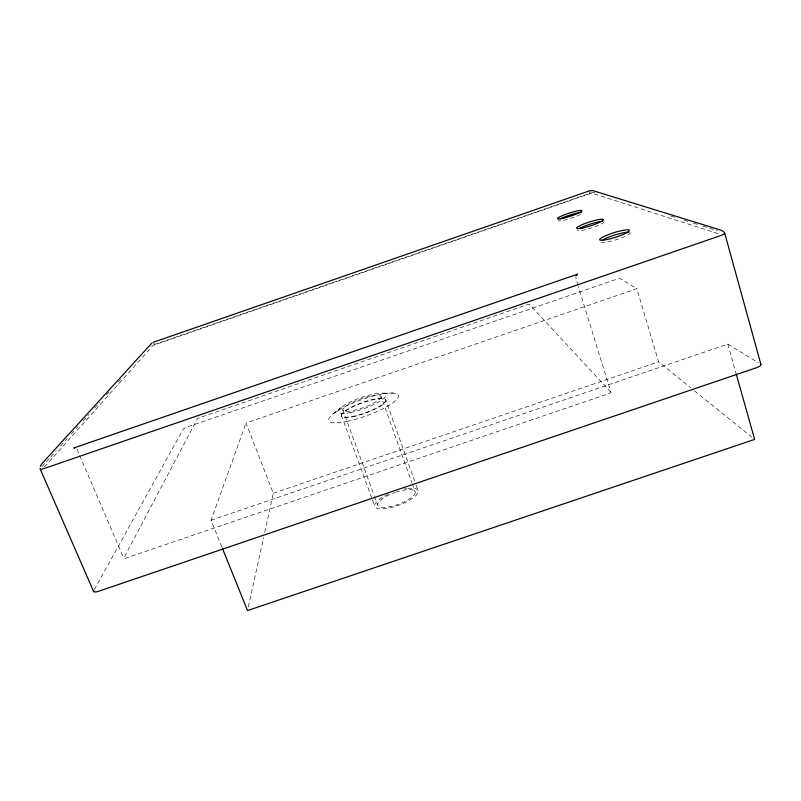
<?xml version="1.0" encoding="UTF-8"?>
<svg xmlns="http://www.w3.org/2000/svg" width="801" height="801" viewBox="0 0 801 801"><rect width="100%" height="100%" fill="white"/><g stroke="black" fill="none" stroke-linecap="round" stroke-linejoin="round"><path stroke-width="0.6" stroke-dasharray="4 3" d="M248.34 606.898L263.649 537.241M264.73 532.355L273.321 493.256L246.037 422.978L636.865 288.69L658.592 361.862L690.602 387.704M221.807 546.883L211.053 520.25L246.037 422.978M94.328 589.606L183.099 429.386A4.676 0.881 -21.4 0 1 188.045 426.733L615.248 279.729A4.756 0.901 -17.2 0 1 620.675 278.828L636.865 288.69M44.456 466.983L153.031 345.431L589.766 193.732L592.049 193.201L720.129 234.272M42.083 466.542L45.417 462.828M46.258 461.897L56.28 450.753M60.455 446.107L67.134 438.668M71.319 434.022L77.997 426.593M83.014 421.016L88.861 414.517M94.708 408.009L99.714 402.432M106.403 395.003L110.578 390.357M118.097 381.997L120.601 379.203M333.687 413.496L341.236 407.339M273.321 493.256L658.592 361.862M211.053 520.25L727.809 344.11L758.447 362.783M382.518 393.171L393.191 393.091M670.848 216.09L675.603 217.582M683.934 220.185L688.69 221.677M693.446 223.169L698.202 224.65M702.968 226.142L717.235 230.608M694.487 390.838L751.718 437.046M76.956 449.181L123.805 558.197M610.913 392.19L529.421 304.37L527.258 304.71L197.567 418.402L123.805 558.087A2.824 0.731 -23.6 0 0 125.567 558.197L609.14 393.501A2.803 0.771 -16.7 0 0 610.913 392.19L578.332 286.708M153.582 342.177L154.623 344.78M341.366 415.258L372.075 498.833M372.485 499.944L374.638 505.801M342.778 409.802L374.167 495.408M374.598 496.58L377.611 504.79M385.722 400.049A23.509 5.347 -19.9 0 1 352.961 416.35A23.509 5.347 -19.9 0 1 351.959 406.878A23.509 5.347 -19.9 0 1 385.722 400.049L415.689 484.014M416.089 485.126L418.192 491.013M381.106 396.655A20.315 4.546 -19.9 0 1 352.72 410.683A20.315 4.546 -19.9 0 1 351.989 402.593A20.315 4.546 -19.9 0 1 381.106 396.655L411.844 482.602M412.265 483.784L415.208 492.024M577.962 285.526L575.729 277.136M588.945 191.018L589.766 193.732M727.809 344.11L735.859 372.695M395.744 492.275A19.905 6.108 -20.1 0 1 413.186 495.949A19.905 6.108 -20.1 0 1 380.825 507.233A19.905 6.108 -20.1 0 1 394.783 492.605M407.679 488.45A23.059 7.079 -20.1 0 1 411.804 498.823A23.059 7.079 -20.1 0 1 377.712 508.515A23.059 7.079 -20.1 0 1 390.137 493.436M404.415 488.96A23.059 7.079 -20.1 0 1 406.457 488.61M594.342 192.24A4.836 0.571 -18 0 0 589.306 193.522L155.004 344.29A4.756 0.561 -20.7 0 0 151.229 345.832M594.572 192.23A4.836 0.571 -18 0 1 594.732 192.26M580.445 214.458A12.806 1.682 -18 0 1 566.267 219.654A12.806 1.682 -18 0 1 558.207 220.405M603.754 221.527A14.048 2.013 -17.8 0 1 591.609 227.905A14.048 2.013 -17.8 0 1 577.311 230.127M629.706 232.42A15.569 2.453 -17.5 0 1 614.647 240.2A15.569 2.453 -17.5 0 1 601.1 241.001M347.264 421.366A36.986 8.411 -19.9 0 0 398.447 395.684A36.986 8.411 -19.9 0 0 345.021 406.688A36.986 8.411 -19.9 0 0 347.264 421.366M350.458 412.595A25.542 5.707 -19.9 0 0 386.032 394.963A25.542 5.707 -19.9 0 0 349.356 402.492A25.542 5.707 -19.9 0 0 350.458 412.595M353.091 416.71A23.509 5.357 -19.9 0 0 385.852 400.4A23.509 5.357 -19.9 0 0 352.09 407.218A23.509 5.357 -19.9 0 0 353.091 416.71"/><path stroke-width="1.2" d="M40.27 466.342L41.762 463.849L152.17 342.738M576.029 275.975L577.441 274.102L576.57 274.993M577.251 274.302L73.812 447.959L74.833 448.039M153.582 342.177L588.945 191.018M589.756 190.758L592.88 190.638L721.561 230.358L723.874 231.889M40.2 469.026L93.647 591.569M222.278 548.034L247.539 610.562L754.632 439.399L736.189 373.887M724.705 233.111L760.94 364.525M93.727 590.697A7.289 1.982 -24.3 0 0 98.783 591.198L756.094 367.849A7.419 2.073 -14.6 0 0 760.56 364.065M724.374 232.851A7.62 1.342 -16.4 0 1 719.578 235.965L45.267 468.164A7.489 1.282 -22.4 0 1 40.41 468.405M560.35 218.863A12.806 1.682 -18 0 1 581.286 212.415M579.564 228.395A14.048 2.013 -17.8 0 1 602.582 221.376M602.752 239.889A15.569 2.453 -17.5 0 1 628.324 232.22M606.707 239.599A15.579 2.423 -17.5 0 0 629.386 230.548A15.579 2.423 -17.5 0 0 607.468 234.973A15.579 2.423 -17.5 0 0 606.707 239.599M562.933 218.313A12.806 1.662 -18.1 0 0 581.896 210.913A12.806 1.662 -18.1 0 0 564.375 214.828A12.806 1.662 -18.1 0 0 562.933 218.313M582.727 227.945A14.058 1.992 -17.8 0 0 603.383 219.794A14.058 1.992 -17.8 0 0 583.909 223.96A14.058 1.992 -17.8 0 0 582.727 227.945"/></g></svg>
